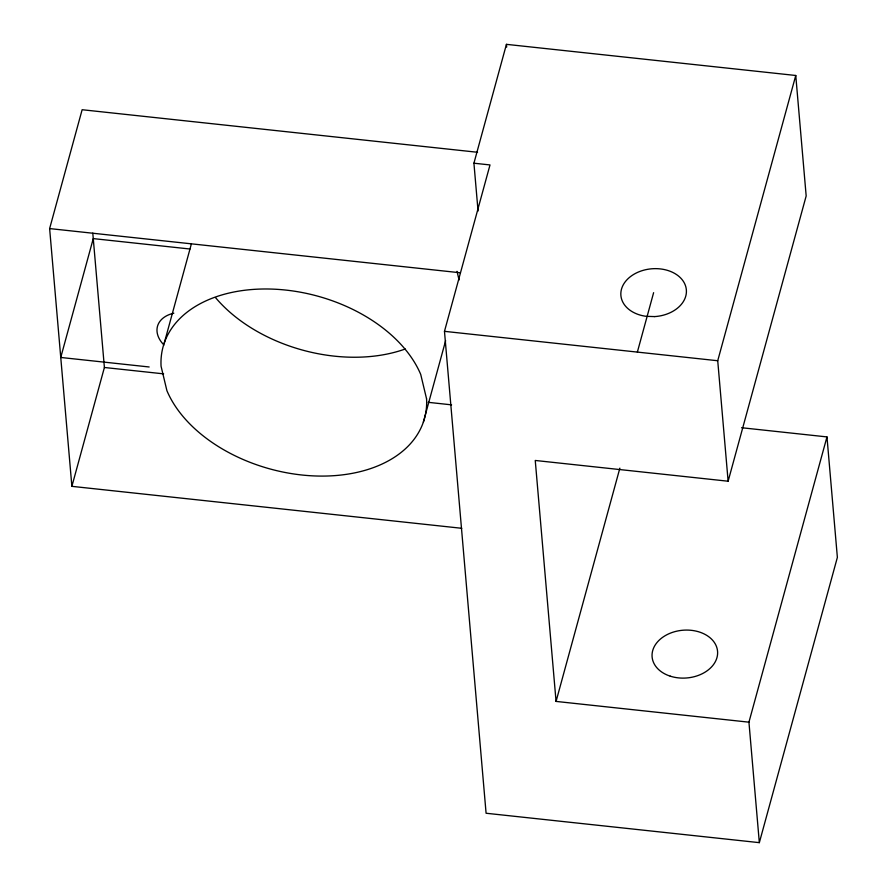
<?xml version="1.0" encoding="UTF-8"?>
<svg xmlns="http://www.w3.org/2000/svg" width="887" height="887" viewBox="0 0 887 887"><rect width="100%" height="100%" fill="white"/><g stroke="black" fill="none" stroke-linecap="round" stroke-linejoin="round"><path stroke-width="1.33" d="M461.772 528.297L71.88 486.342L49.628 228.58L82.136 109.722L477.55 152.276M71.88 486.342L104.4 367.484L92.791 233.115M164.283 342.959L191.315 244.136M473.924 163.208L506.444 44.35L795.761 75.484L806.172 195.96L728.127 481.22L535.249 460.464L556.06 701.417L748.938 722.173L759.339 842.65L486.087 813.246L444.476 331.339L490.001 164.938L473.924 163.208L478.06 211.039M423.354 422.123L445.64 340.663M637.365 352.095L653.619 292.666M556.06 701.417L619.869 468.148M728.127 481.22L717.727 360.743L795.761 75.484M748.938 722.173L826.972 436.914L741.554 427.722M759.339 842.65L837.372 557.391L826.972 436.914M49.628 228.58L460.187 272.764M189.995 249.014L93.268 238.603L60.748 357.461L149.16 366.974M444.476 331.339L717.727 360.743M104.4 367.484L163.64 373.859M428.166 402.321L451.583 404.849M457.016 271.344L459.078 279.982M506.444 44.35L506.677 47.089M405.281 348.99A135.523 89.62 15.3 0 1 215.53 297.611M163.94 344.988A32.852 21.732 15.3 0 1 173.83 313.2M654.684 316.592L646.157 316.326A32.852 23.949 -4.9 0 1 627.819 278.895A32.852 23.949 -4.9 0 1 682.879 280.647A32.852 23.949 -4.9 0 1 654.684 316.592M426.569 398.84L420.726 374.436A135.523 89.62 15.3 0 0 271.455 289.073A135.523 89.62 15.3 0 0 161.068 366.242L166.9 390.646A135.523 89.62 15.3 0 0 316.171 475.997A135.523 89.62 15.3 0 0 426.569 398.84M670.228 676.16A32.852 23.949 -4.9 0 0 717.561 651.28A32.852 23.949 -4.9 0 0 666.691 634.837A32.852 23.949 -4.9 0 0 670.228 676.16"/></g></svg>
